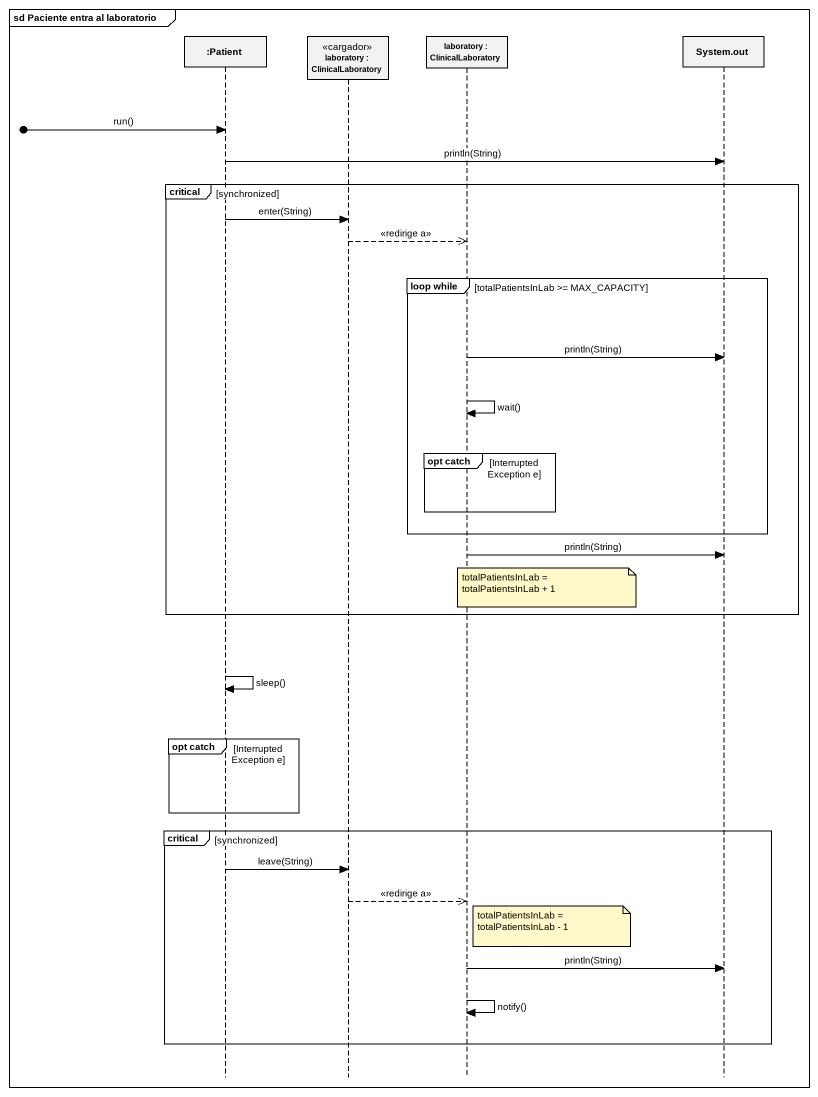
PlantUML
@startuml
mainframe sd Paciente entra al laboratorio
hide footbox
participant ":Patient" as Patient
participant "laboratory : ClinicalLaboratory" as laboratory <<cargador>>
participant "laboratory : ClinicalLaboratory" as laboratory_2
participant "System.out" as System_out

[o-> Patient : run()
Patient -> System_out : println(String)
critical synchronized
  Patient -> laboratory : enter(String)
  laboratory -->> laboratory_2 : <<redirige a>>
  group loop while [totalPatientsInLab >= MAX_CAPACITY]
    laboratory_2 -> System_out : println(String)
    laboratory_2 -> laboratory_2 : wait()
    group opt catch [InterruptedException e]
    end
  end
  laboratory_2 -> System_out : println(String)
  note over laboratory_2 : totalPatientsInLab = totalPatientsInLab + 1
end
Patient -> Patient : sleep()
group opt catch [InterruptedException e]
end
critical synchronized
  Patient -> laboratory : leave(String)
  laboratory -->> laboratory_2 : <<redirige a>>
  note right of laboratory_2 : totalPatientsInLab = totalPatientsInLab - 1
  laboratory_2 -> System_out : println(String)
  laboratory_2 -> laboratory_2 : notify()
end
@enduml
